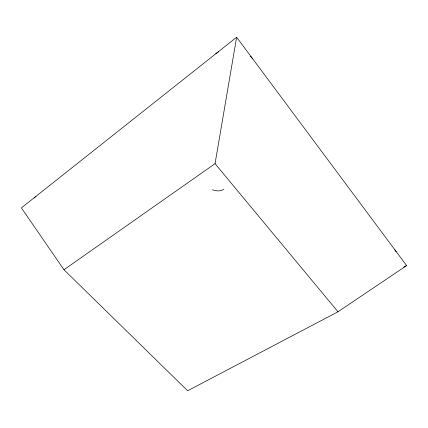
<?xml version="1.0" encoding="UTF-8"?>
<svg xmlns="http://www.w3.org/2000/svg" width="428" height="428" viewBox="0 0 428 428"><rect width="100%" height="100%" fill="white"/><g stroke="black" fill="none" stroke-linecap="round" stroke-linejoin="round"><path stroke-width="0.64" d="M63.959 269.736L215.054 163.673L236.636 37.241L406.6 265.585L337.986 311.793L187.635 390.759L63.959 269.736L21.4 207.885L236.636 37.241M403.722 267.115L406.6 265.585M215.054 163.673L337.986 311.793M394.776 249.695A23.38 19.03 -8.9 0 1 396.162 251.889M215.782 53.778A26.119 25.792 50.4 0 1 218.606 51.831M250.476 56.218A26.119 25.792 50.4 0 1 252.729 58.861M34.229 197.961A22.802 18.302 31.4 0 1 36.022 196.292M223.844 189.401A22.063 16.259 68.3 0 1 212.406 189.764"/></g></svg>
